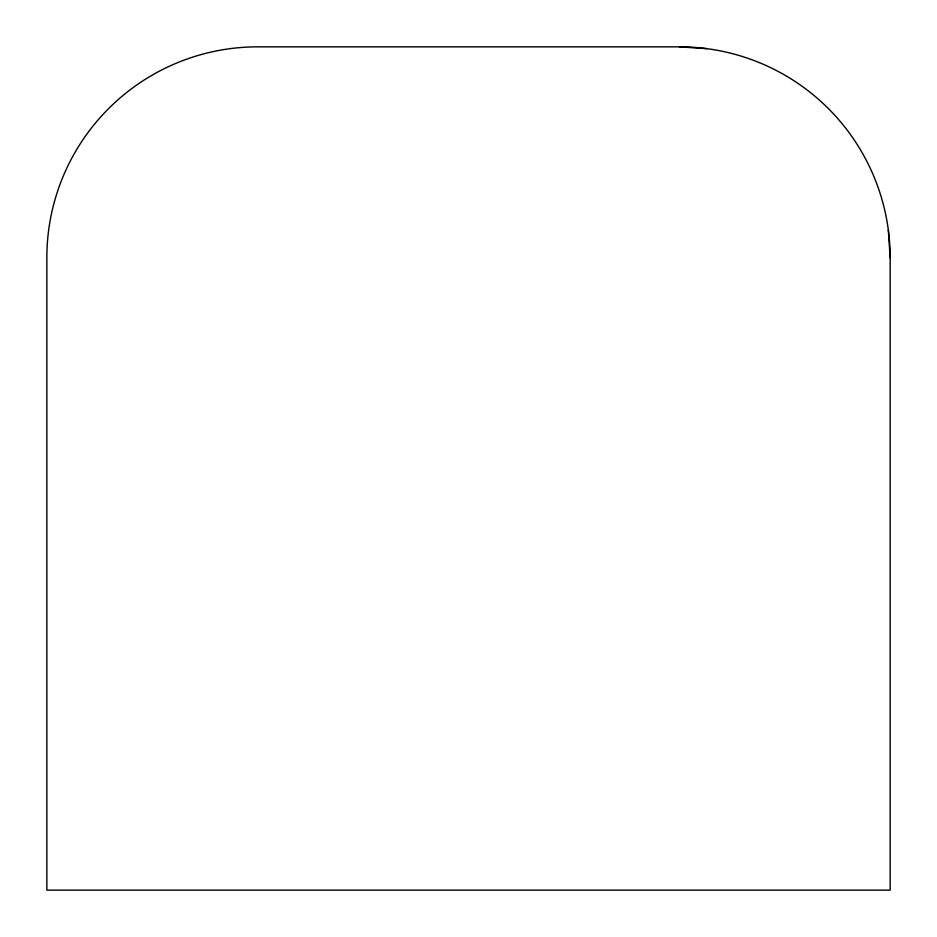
<?xml version="1.0" encoding="UTF-8"?>
<svg xmlns="http://www.w3.org/2000/svg" width="937" height="937" viewBox="0 0 937 937"><rect width="100%" height="100%" fill="white"/><g stroke="black" fill="none" stroke-linecap="round" stroke-linejoin="round"><path stroke-width="1.41" d="M706.838 48.654L679.325 46.85L257.675 46.85A210.825 210.825 0 0 0 46.85 257.675L46.85 890.15L890.15 890.15L890.15 257.675L888.346 230.162M679.325 46.85A210.825 210.825 0 0 1 890.15 257.675"/></g></svg>
